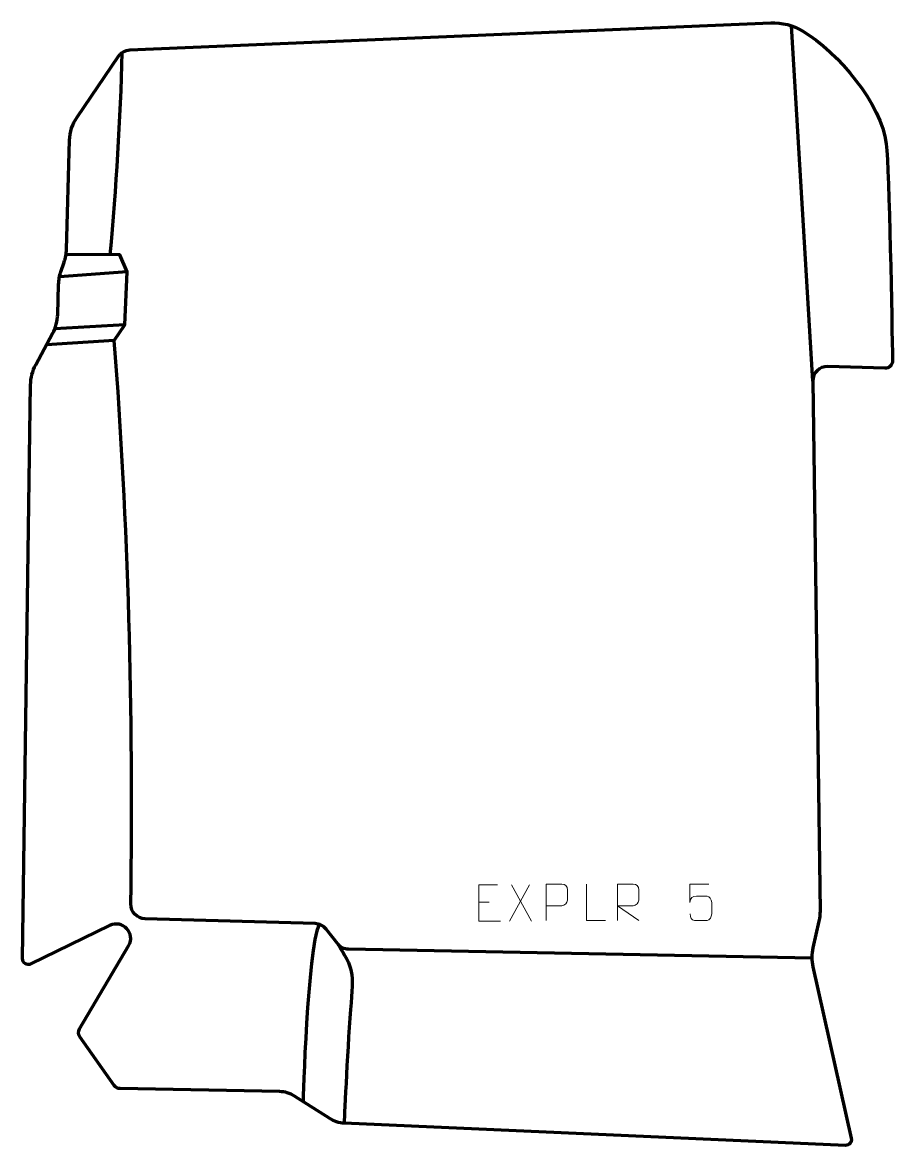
# Model space of a CAD drawing. Header units: millimetres. Extents: x -299 to 299, y -386 to 386.
import ezdxf

# ---------------------------------------------------------------- set-up
doc = ezdxf.new("R2010")
doc.units = ezdxf.units.MM
doc.header["$MEASUREMENT"] = 0
for name, color, linetype in [('layer 1', 7, 'Continuous'), ('layer 2', 7, 'Continuous'), ('layer 3', 7, 'Continuous')]:
    doc.layers.add(name, color=color, linetype=linetype)

msp = doc.modelspace()

# ---------------------------------------------------------------- linework, layer by layer
at = {"layer": 'layer 1', "color": 250, "lineweight": 9}
for points, knots in [([(27.5336, -206.823), (27.5336, -206.823), (14.6597, -206.823), (14.6597, -206.823), (14.6597, -206.823), (14.6597, -206.823), (14.6597, -231.7766), (14.6597, -231.7766), (14.6597, -231.7766), (14.6597, -231.7766), (29.5255, -231.7766), (29.5255, -231.7766)], [0, 0, 0, 0, 0.25, 0.25, 0.25, 0.25, 0.5, 0.5, 0.5, 0.5, 1, 1, 1, 1]), ([(60.9117, -231.1795), (60.9117, -231.1795), (60.9117, -206.2259), (60.9117, -206.2259), (60.9117, -206.2259), (64.5067, -206.2259), (68.102, -206.2259), (71.6974, -206.2259), (71.6974, -206.2259), (74.0226, -206.2638), (75.58, -207.7539), (75.5758, -210.12), (75.5758, -210.12), (75.5754, -212.1557), (75.5754, -215.215), (75.5758, -217.251), (75.5758, -217.251), (75.5693, -219.1264), (73.7571, -221.0683), (71.7475, -221.0874), (71.7475, -221.0874), (71.7475, -221.0874), (60.9117, -221.0874), (60.9117, -221.0874)], [0, 0, 0, 0, 0.14285714, 0.14285714, 0.14285714, 0.14285714, 0.28571429, 0.28571429, 0.28571429, 0.28571429, 0.42857143, 0.42857143, 0.42857143, 0.42857143, 0.57142857, 0.57142857, 0.57142857, 0.57142857, 0.71428571, 0.71428571, 0.71428571, 0.71428571, 1, 1, 1, 1]), ([(101.7183, -231.1795), (101.7183, -231.1795), (88.7692, -231.1795), (88.7692, -231.1795), (88.7692, -231.1795), (88.7692, -231.1795), (88.7692, -206.2259), (88.7692, -206.2259)], [0, 0, 0, 0, 0.33333333, 0.33333333, 0.33333333, 0.33333333, 1, 1, 1, 1]), ([(109.9117, -231.1794), (109.9117, -231.1794), (109.9117, -206.2259), (109.9117, -206.2259), (109.9117, -206.2259), (113.5065, -206.2259), (117.102, -206.2259), (120.6972, -206.2259), (120.6972, -206.2259), (123.0225, -206.2636), (124.5798, -207.7536), (124.5757, -210.12), (124.5757, -210.12), (124.5753, -212.1555), (124.5753, -215.2149), (124.5757, -217.2509), (124.5757, -217.2509), (124.5692, -219.1264), (122.7569, -221.0682), (120.7474, -221.0873), (120.7474, -221.0873), (120.7474, -221.0873), (109.9117, -221.0873), (109.9117, -221.0873), (109.9117, -221.0873), (109.9117, -221.0873), (124.5664, -231.1794), (124.5664, -231.1794)], [0, 0, 0, 0, 0.125, 0.125, 0.125, 0.125, 0.25, 0.25, 0.25, 0.25, 0.375, 0.375, 0.375, 0.375, 0.5, 0.5, 0.5, 0.5, 0.625, 0.625, 0.625, 0.625, 0.75, 0.75, 0.75, 0.75, 1, 1, 1, 1]), ([(172.6379, -206.2479), (172.6379, -206.2479), (159.7862, -206.2479), (159.7862, -206.2479), (159.7862, -206.2479), (159.7865, -210.4785), (159.7865, -214.7094), (159.7862, -218.9406), (159.7862, -218.9406), (159.7859, -215.6305), (161.4169, -214.5587), (164.2289, -214.4982), (164.2289, -214.4982), (166.6685, -214.4979), (169.108, -214.4979), (171.5472, -214.4982), (171.5472, -214.4982), (173.197, -214.4914), (174.6719, -216.8719), (174.7004, -218.9406), (174.7004, -218.9406), (174.7001, -221.5279), (174.7001, -224.1155), (174.7004, -226.7032), (174.7004, -226.7032), (174.7466, -228.6626), (173.2472, -231.0989), (171.6213, -231.1574), (171.6213, -231.1574), (169.6648, -231.1571), (164.7698, -231.1571), (162.8128, -231.1574), (162.8128, -231.1574), (160.9673, -231.1662), (159.8602, -229.2014), (159.8394, -226.6503)], [0, 0, 0, 0, 0.1, 0.1, 0.1, 0.1, 0.2, 0.2, 0.2, 0.2, 0.3, 0.3, 0.3, 0.3, 0.4, 0.4, 0.4, 0.4, 0.5, 0.5, 0.5, 0.5, 0.6, 0.6, 0.6, 0.6, 0.7, 0.7, 0.7, 0.7, 0.8, 0.8, 0.8, 0.8, 1, 1, 1, 1])]:
    msp.add_open_spline(points, degree=3, knots=knots, dxfattribs=at)
for points in [[(49.5083, -206.823), (49.5083, -206.823), (35.7677, -231.7188), (35.7677, -231.7188)], [(37.2223, -206.823), (37.2223, -206.823), (50.9629, -231.7765), (50.9629, -231.7765)], [(14.6597, -218.7027), (14.6597, -218.7027), (21.8278, -218.7027), (21.8278, -218.7027)]]:
    msp.add_open_spline(points, degree=3, dxfattribs=at)
at = {"layer": 'layer 2', "color": 12, "lineweight": 200}
msp.add_open_spline([(-77.8861, -370.6263), (-77.8861, -370.6263), (266.6085, -385.8579), (266.6085, -385.8579), (266.6085, -385.8579), (269.2391, -385.9744), (271.2622, -383.5716), (270.6892, -381.0121), (270.6892, -381.0121), (270.6892, -381.0121), (244.2991, -263.1642), (244.2991, -263.1642), (244.2991, -263.1642), (243.3375, -258.8702), (243.3397, -254.4182), (244.3059, -250.1257), (244.3059, -250.1257), (244.3059, -250.1257), (248.4589, -231.6718), (248.4589, -231.6718), (248.4589, -231.6718), (248.9714, -229.395), (249.2144, -227.0659), (249.1826, -224.7329), (249.1826, -224.7329), (249.1826, -224.7329), (244.2267, 139.4285), (244.2267, 139.4285), (244.2267, 139.4285), (244.1498, 145.0922), (248.8251, 149.6787), (254.5103, 149.5163), (254.5103, 149.5163), (254.5103, 149.5163), (293.8262, 148.3933), (293.8262, 148.3933), (293.8262, 148.3933), (296.6726, 148.312), (299.0118, 150.61), (298.9678, 153.4456), (298.9678, 153.4456), (298.5826, 178.2733), (296.8284, 284.2786), (294.6862, 302.5902), (294.6862, 302.5902), (291.4639, 330.1289), (261.4166, 365.8244), (237.3707, 380.1951), (237.3707, 380.1951), (230.7163, 384.172), (223.0417, 386.1262), (215.287, 385.8328), (215.287, 385.8328), (215.287, 385.8328), (-225.1883, 367.218), (-225.1883, 367.218), (-225.1883, 367.218), (-228.3504, 367.0841), (-231.262, 365.4677), (-233.0383, 362.8591), (-233.0383, 362.8591), (-233.0383, 362.8591), (-261.5011, 321.0627), (-261.5011, 321.0627), (-261.5011, 321.0627), (-264.7073, 316.3547), (-266.497, 310.8324), (-266.6594, 305.1451), (-266.6594, 305.1451), (-266.6594, 305.1451), (-268.8034, 230.0881), (-268.8034, 230.0881), (-268.8034, 230.0881), (-268.8881, 227.1228), (-269.4155, 224.1871), (-270.3689, 221.3768), (-270.3689, 221.3768), (-270.3689, 221.3768), (-272.6137, 214.7577), (-272.6137, 214.7577), (-272.6137, 214.7577), (-273.5668, 211.9474), (-274.0944, 209.0117), (-274.1791, 206.0463), (-274.1791, 206.0463), (-274.1791, 206.0463), (-274.767, 185.4621), (-274.767, 185.4621), (-274.767, 185.4621), (-274.8994, 180.8256), (-276.114, 176.2841), (-278.3148, 172.1965), (-278.3148, 172.1965), (-278.3148, 172.1965), (-289.8613, 150.7475), (-289.8613, 150.7475), (-289.8613, 150.7475), (-292.1311, 146.5314), (-293.3504, 141.8342), (-293.4178, 137.0505), (-293.4178, 137.0505), (-293.4178, 137.0505), (-298.9676, -257.5011), (-298.9676, -257.5011), (-298.9676, -257.5011), (-299.0095, -260.4729), (-295.8873, -262.4427), (-293.2076, -261.1358), (-293.2076, -261.1358), (-293.2076, -261.1358), (-239.0899, -234.7299), (-239.0899, -234.7299), (-239.0899, -234.7299), (-230.1801, -230.3827), (-221.0352, -240.2204), (-226.0735, -248.7326), (-226.0735, -248.7326), (-226.0735, -248.7326), (-259.8319, -305.7672), (-259.8319, -305.7672), (-259.8319, -305.7672), (-260.8287, -307.4507), (-260.7435, -309.5594), (-259.6154, -311.1588), (-259.6154, -311.1588), (-259.6154, -311.1588), (-235.9214, -344.7471), (-235.9214, -344.7471), (-235.9214, -344.7471), (-235.0039, -346.0477), (-233.5177, -346.8344), (-231.9218, -346.8637), (-231.9218, -346.8637), (-231.9218, -346.8637), (-122.4055, -348.8838), (-122.4055, -348.8838), (-122.4055, -348.8838), (-118.7007, -348.9526), (-115.0876, -350.0443), (-111.969, -352.0384), (-111.969, -352.0384), (-111.969, -352.0384), (-87.8061, -367.4881), (-87.8061, -367.4881), (-87.8061, -367.4881), (-84.8354, -369.3877), (-81.413, -370.4705), (-77.8861, -370.6263)], degree=3, knots=[0, 0, 0, 0, 0.02631579, 0.02631579, 0.02631579, 0.02631579, 0.05263158, 0.05263158, 0.05263158, 0.05263158, 0.07894737, 0.07894737, 0.07894737, 0.07894737, 0.10526316, 0.10526316, 0.10526316, 0.10526316, 0.13157895, 0.13157895, 0.13157895, 0.13157895, 0.15789474, 0.15789474, 0.15789474, 0.15789474, 0.18421053, 0.18421053, 0.18421053, 0.18421053, 0.21052632, 0.21052632, 0.21052632, 0.21052632, 0.23684211, 0.23684211, 0.23684211, 0.23684211, 0.26315789, 0.26315789, 0.26315789, 0.26315789, 0.28947368, 0.28947368, 0.28947368, 0.28947368, 0.31578947, 0.31578947, 0.31578947, 0.31578947, 0.34210526, 0.34210526, 0.34210526, 0.34210526, 0.36842105, 0.36842105, 0.36842105, 0.36842105, 0.39473684, 0.39473684, 0.39473684, 0.39473684, 0.42105263, 0.42105263, 0.42105263, 0.42105263, 0.44736842, 0.44736842, 0.44736842, 0.44736842, 0.47368421, 0.47368421, 0.47368421, 0.47368421, 0.5, 0.5, 0.5, 0.5, 0.52631579, 0.52631579, 0.52631579, 0.52631579, 0.55263158, 0.55263158, 0.55263158, 0.55263158, 0.57894737, 0.57894737, 0.57894737, 0.57894737, 0.60526316, 0.60526316, 0.60526316, 0.60526316, 0.63157895, 0.63157895, 0.63157895, 0.63157895, 0.65789474, 0.65789474, 0.65789474, 0.65789474, 0.68421053, 0.68421053, 0.68421053, 0.68421053, 0.71052632, 0.71052632, 0.71052632, 0.71052632, 0.73684211, 0.73684211, 0.73684211, 0.73684211, 0.76315789, 0.76315789, 0.76315789, 0.76315789, 0.78947368, 0.78947368, 0.78947368, 0.78947368, 0.81578947, 0.81578947, 0.81578947, 0.81578947, 0.84210526, 0.84210526, 0.84210526, 0.84210526, 0.86842105, 0.86842105, 0.86842105, 0.86842105, 0.89473684, 0.89473684, 0.89473684, 0.89473684, 0.92105263, 0.92105263, 0.92105263, 0.92105263, 0.94736842, 0.94736842, 0.94736842, 0.94736842, 1, 1, 1, 1], dxfattribs=at)
at = {"layer": 'layer 3', "color": 142, "lineweight": 200}
for points in [[(244.2268, 139.4285), (244.2268, 139.4285), (229.5398, 383.7913), (229.5398, 383.7913)], [(-238.7104, 226.6209), (-238.7104, 226.6209), (-269.1388, 226.4306), (-269.1388, 226.4306)], [(-227.0375, 214.7805), (-227.0375, 214.7805), (-273.5553, 211.2975), (-273.5553, 211.2975)], [(-228.5423, 178.3295), (-228.5423, 178.3295), (-276.7688, 175.5573), (-276.7688, 175.5573)], [(-235.8793, 167.5389), (-235.8793, 167.5389), (-282.4083, 164.5923), (-282.4083, 164.5923)], [(-95.063, -233.9141), (-103.4706, -252.335), (-106.129, -355.7728), (-106.129, -355.7728)]]:
    msp.add_open_spline(points, degree=3, dxfattribs=at)
for points, knots in [([(243.5864, -257.1616), (243.5864, -257.1616), (-74.8672, -251.0246), (-74.8672, -251.0246), (-74.8672, -251.0246), (-77.8877, -250.9662), (-80.7196, -249.5517), (-82.573, -247.1754), (-82.573, -247.1754), (-82.573, -247.1754), (-90.3082, -237.2569), (-90.3082, -237.2569), (-90.3082, -237.2569), (-92.1415, -234.9063), (-94.9338, -233.4953), (-97.9209, -233.41), (-97.9209, -233.41), (-97.9209, -233.41), (-214.7736, -230.0722), (-214.7736, -230.0722), (-214.7736, -230.0722), (-220.2419, -229.916), (-224.5643, -225.4132), (-224.4877, -219.9652), (-224.4877, -219.9652), (-222.6188, -87.3105), (-226.1554, 42.0182), (-235.8795, 167.539), (-235.8795, 167.539), (-235.8795, 167.539), (-228.5424, 178.3296), (-228.5424, 178.3296), (-228.5424, 178.3296), (-228.5424, 178.3296), (-227.0375, 214.7805), (-227.0375, 214.7805), (-227.0375, 214.7805), (-227.0375, 214.7805), (-232.1891, 226.4347), (-232.1891, 226.4347), (-232.1891, 226.4347), (-232.1891, 226.4347), (-238.7103, 226.6209), (-238.7103, 226.6209), (-238.7103, 226.6209), (-234.4236, 272.5149), (-231.6804, 318.8066), (-230.4155, 365.4789)], [0, 0, 0, 0, 0.07692308, 0.07692308, 0.07692308, 0.07692308, 0.15384615, 0.15384615, 0.15384615, 0.15384615, 0.23076923, 0.23076923, 0.23076923, 0.23076923, 0.30769231, 0.30769231, 0.30769231, 0.30769231, 0.38461538, 0.38461538, 0.38461538, 0.38461538, 0.46153846, 0.46153846, 0.46153846, 0.46153846, 0.53846154, 0.53846154, 0.53846154, 0.53846154, 0.61538462, 0.61538462, 0.61538462, 0.61538462, 0.69230769, 0.69230769, 0.69230769, 0.69230769, 0.76923077, 0.76923077, 0.76923077, 0.76923077, 0.84615385, 0.84615385, 0.84615385, 0.84615385, 1, 1, 1, 1]), ([(-82.5729, -247.1752), (-71.2789, -264.5422), (-71.3186, -265.9305), (-73.4722, -292.4892), (-73.4722, -292.4892), (-76.006, -323.7368), (-77.8863, -370.6262), (-77.8863, -370.6262)], [0, 0, 0, 0, 0.33333333, 0.33333333, 0.33333333, 0.33333333, 1, 1, 1, 1])]:
    msp.add_open_spline(points, degree=3, knots=knots, dxfattribs=at)

doc.saveas('drawing.dxf')
